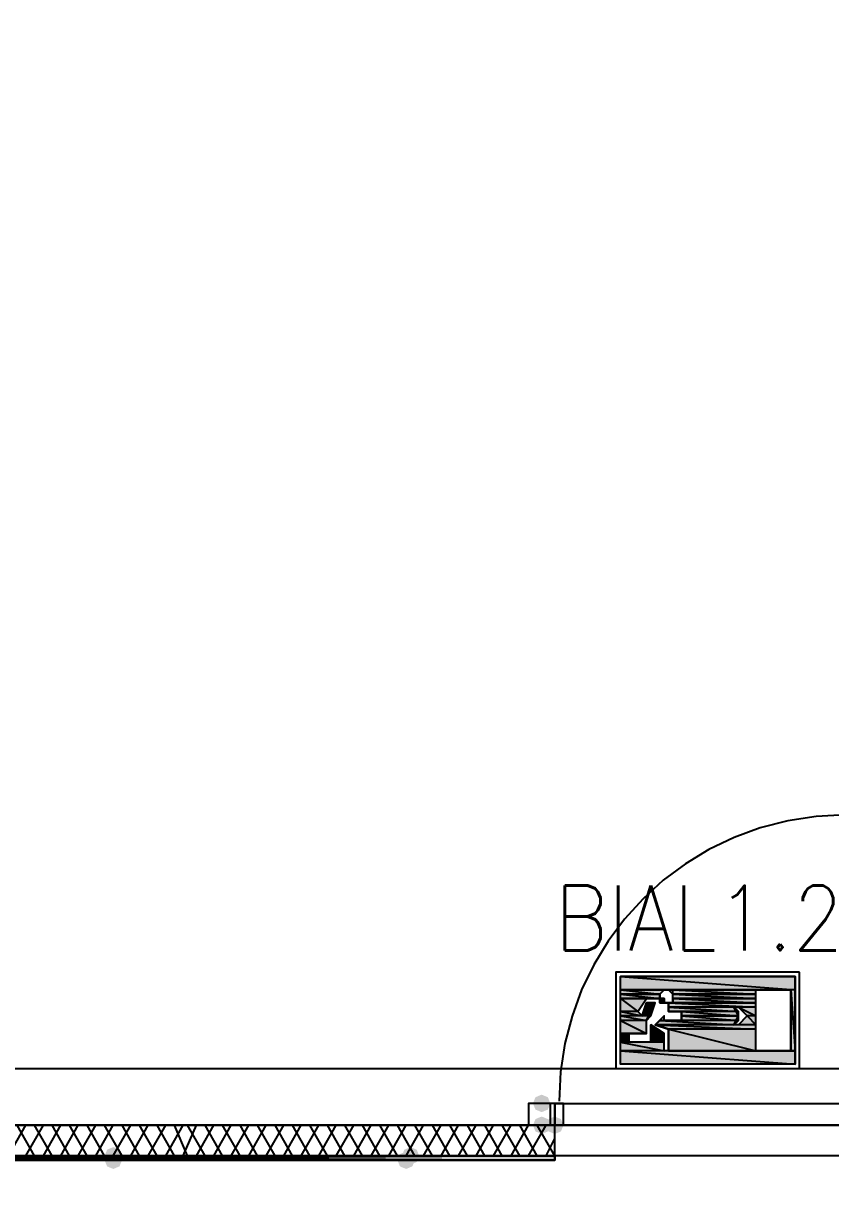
# Model space of a CAD drawing. Header units: millimetres. Extents: x 0 to 420, y 0 to 297.
# Drawn here: x 170.71 to 178.52, y 175.47 to 186.94 of the extents above; entities that cross this region are included whole.
import ezdxf

# ---------------------------------------------------------------- set-up
doc = ezdxf.new("R2010")
doc.units = ezdxf.units.MM
doc.layers.get('0').update_dxf_attribs({"linetype": 'CONTINUOUS'})
doc.styles.get("Standard").update_dxf_attribs({"font": 'STANDARD'})

msp = doc.modelspace()

# ---------------------------------------------------------------- hatches: boundary and pattern name
at = {"true_color": 0x000052}
h = msp.add_hatch(color=0, dxfattribs=at)
h.paths.add_polyline_path([(178.181, 177.715333), (176.487667, 177.715333), (178.181, 177.588333)], flags=0)
h.paths.add_polyline_path([(176.487667, 177.715333), (178.181, 177.588333), (176.487667, 177.588333)], flags=0)
h = msp.add_hatch(color=0, dxfattribs=at)
h.paths.add_polyline_path([(176.487667, 177.588333), (177.8, 177.588333)], flags=0)
h.paths.add_polyline_path([(177.8, 177.588333), (176.487667, 177.588333)], flags=0)
h = msp.add_hatch(color=0, dxfattribs=at)
h.paths.add_polyline_path([(176.487667, 177.588333), (176.953333, 177.588333)], flags=0)
h.paths.add_polyline_path([(176.953333, 177.588333), (176.487667, 177.588333)], flags=0)
h = msp.add_hatch(color=0, dxfattribs=at)
h.paths.add_polyline_path([(176.911, 177.588333), (176.487667, 177.588333), (176.868667, 177.546)], flags=0)
h.paths.add_polyline_path([(176.487667, 177.588333), (176.868667, 177.546), (176.487667, 177.546)], flags=0)
h = msp.add_hatch(color=0, dxfattribs=at)
h.paths.add_polyline_path([(176.487667, 177.546), (176.868667, 177.546)], flags=0)
h.paths.add_polyline_path([(176.868667, 177.546), (176.487667, 177.546)], flags=0)
h = msp.add_hatch(color=0, dxfattribs=at)
h.paths.add_polyline_path([(176.487667, 177.546), (176.868667, 177.546)], flags=0)
h.paths.add_polyline_path([(176.868667, 177.546), (176.487667, 177.546)], flags=0)
h = msp.add_hatch(color=0, dxfattribs=at)
h.paths.add_polyline_path([(176.868667, 177.546), (176.487667, 177.546), (176.868667, 177.503667)], flags=0)
h.paths.add_polyline_path([(176.487667, 177.546), (176.868667, 177.503667), (176.487667, 177.503667)], flags=0)
h = msp.add_hatch(color=0, dxfattribs=at)
h.paths.add_polyline_path([(176.487667, 177.503667), (176.868667, 177.503667)], flags=0)
h.paths.add_polyline_path([(176.868667, 177.503667), (176.487667, 177.503667)], flags=0)
h = msp.add_hatch(color=0, dxfattribs=at)
h.paths.add_polyline_path([(176.741667, 177.503667), (176.487667, 177.503667), (176.657, 177.376667)], flags=0)
h.paths.add_polyline_path([(176.487667, 177.503667), (176.657, 177.376667), (176.487667, 177.376667)], flags=0)
for points in [[(176.868667, 177.546), (176.868667, 177.503667)], [(176.868667, 177.503667), (176.911, 177.503667)], [(176.953333, 177.461333), (176.911, 177.461333)], [(176.953333, 177.461333), (176.995667, 177.461333)], [(176.995667, 177.461333), (176.953333, 177.461333)], [(176.784, 177.249667), (176.826333, 177.207333), (176.784, 177.207333)]]:
    msp.add_hatch(color=0, dxfattribs=at).paths.add_polyline_path(points, flags=0)
h = msp.add_hatch(color=0, dxfattribs=at)
h.paths.add_polyline_path([(176.868667, 177.503667), (176.911, 177.503667)], flags=0)
h.paths.add_polyline_path([(176.911, 177.503667), (176.868667, 177.503667)], flags=0)
h.paths.add_polyline_path([(176.911, 177.503667), (176.868667, 177.503667)], flags=0)
h.paths.add_polyline_path([(176.868667, 177.503667), (176.911, 177.503667)], flags=0)
h.paths.add_polyline_path([(176.911, 177.503667), (176.868667, 177.503667)], flags=0)
h.paths.add_polyline_path([(176.911, 177.503667), (176.868667, 177.503667)], flags=0)
h = msp.add_hatch(color=0, dxfattribs=at)
h.paths.add_polyline_path([(176.911, 177.503667), (176.868667, 177.503667), (176.911, 177.461333)], flags=0)
h.paths.add_polyline_path([(176.868667, 177.503667), (176.911, 177.461333), (176.868667, 177.461333)], flags=0)
h = msp.add_hatch(color=0, dxfattribs=at)
h.paths.add_polyline_path([(176.911, 177.503667), (176.911, 177.461333)], flags=0)
h.paths.add_polyline_path([(176.911, 177.461333), (176.911, 177.503667)], flags=0)
h = msp.add_hatch(color=0, dxfattribs=at)
h.paths.add_polyline_path([(176.953333, 177.588333), (177.8, 177.588333)], flags=0)
h.paths.add_polyline_path([(177.8, 177.588333), (176.953333, 177.588333)], flags=0)
h = msp.add_hatch(color=0, dxfattribs=at)
h.paths.add_polyline_path([(176.953333, 177.588333), (177.8, 177.588333)], flags=0)
h.paths.add_polyline_path([(177.8, 177.588333), (176.953333, 177.588333)], flags=0)
h.paths.add_polyline_path([(177.8, 177.588333), (176.953333, 177.588333)], flags=0)
h.paths.add_polyline_path([(176.953333, 177.588333), (177.8, 177.588333)], flags=0)
h = msp.add_hatch(color=0, dxfattribs=at)
h.paths.add_polyline_path([(177.8, 177.588333), (176.995667, 177.588333), (177.8, 177.546)], flags=0)
h.paths.add_polyline_path([(176.995667, 177.588333), (177.8, 177.546), (176.995667, 177.546)], flags=0)
h = msp.add_hatch(color=0, dxfattribs=at)
h.paths.add_polyline_path([(176.995667, 177.546), (177.8, 177.546)], flags=0)
h.paths.add_polyline_path([(177.8, 177.546), (176.995667, 177.546)], flags=0)
h = msp.add_hatch(color=0, dxfattribs=at)
h.paths.add_polyline_path([(176.995667, 177.546), (177.8, 177.546)], flags=0)
h.paths.add_polyline_path([(177.8, 177.546), (176.995667, 177.546)], flags=0)
h = msp.add_hatch(color=0, dxfattribs=at)
h.paths.add_polyline_path([(176.995667, 177.546), (177.8, 177.546)], flags=0)
h.paths.add_polyline_path([(177.8, 177.546), (176.995667, 177.546)], flags=0)
h = msp.add_hatch(color=0, dxfattribs=at)
h.paths.add_polyline_path([(177.8, 177.546), (176.995667, 177.546), (177.8, 177.503667)], flags=0)
h.paths.add_polyline_path([(176.995667, 177.546), (177.8, 177.503667), (176.995667, 177.503667)], flags=0)
h = msp.add_hatch(color=0, dxfattribs=at)
h.paths.add_polyline_path([(176.995667, 177.503667), (177.8, 177.503667)], flags=0)
h.paths.add_polyline_path([(177.8, 177.503667), (176.995667, 177.503667)], flags=0)
h = msp.add_hatch(color=0, dxfattribs=at)
h.paths.add_polyline_path([(176.995667, 177.503667), (177.8, 177.503667)], flags=0)
h.paths.add_polyline_path([(177.8, 177.503667), (176.995667, 177.503667)], flags=0)
h = msp.add_hatch(color=0, dxfattribs=at)
h.paths.add_polyline_path([(176.995667, 177.503667), (177.8, 177.503667)], flags=0)
h.paths.add_polyline_path([(177.8, 177.503667), (176.995667, 177.503667)], flags=0)
h = msp.add_hatch(color=0, dxfattribs=at)
h.paths.add_polyline_path([(176.995667, 177.503667), (177.8, 177.503667)], flags=0)
h.paths.add_polyline_path([(177.8, 177.503667), (176.995667, 177.503667)], flags=0)
h = msp.add_hatch(color=0, dxfattribs=at)
h.paths.add_polyline_path([(176.995667, 177.503667), (177.8, 177.503667)], flags=0)
h.paths.add_polyline_path([(177.8, 177.503667), (176.995667, 177.503667)], flags=0)
h = msp.add_hatch(color=0, dxfattribs=at)
h.paths.add_polyline_path([(177.8, 177.503667), (176.995667, 177.503667), (177.8, 177.461333)], flags=0)
h.paths.add_polyline_path([(176.995667, 177.503667), (177.8, 177.461333), (176.995667, 177.461333)], flags=0)
h = msp.add_hatch(color=0, dxfattribs=at)
h.paths.add_polyline_path([(176.995667, 177.503667), (176.995667, 177.461333)], flags=0)
h.paths.add_polyline_path([(176.995667, 177.461333), (176.995667, 177.503667)], flags=0)
h = msp.add_hatch(color=0, dxfattribs=at)
h.paths.add_polyline_path([(178.181, 177.588333), (178.138667, 177.588333), (178.181, 176.995667)], flags=0)
h.paths.add_polyline_path([(178.138667, 177.588333), (178.181, 176.995667), (178.138667, 176.995667)], flags=0)
h = msp.add_hatch(color=0, dxfattribs=at)
h.paths.add_polyline_path([(176.657, 177.376667), (176.487667, 177.376667), (176.699333, 177.334333)], flags=0)
h.paths.add_polyline_path([(176.487667, 177.376667), (176.699333, 177.334333), (176.487667, 177.334333)], flags=0)
h = msp.add_hatch(color=0, dxfattribs=at)
h.paths.add_polyline_path([(176.826333, 177.461333), (176.741667, 177.461333), (176.784, 177.334333)], flags=0)
h.paths.add_polyline_path([(176.741667, 177.461333), (176.784, 177.334333), (176.699333, 177.334333)], flags=0)
h = msp.add_hatch(color=0, dxfattribs=at)
h.paths.add_polyline_path([(176.868667, 177.461333), (176.911, 177.461333)], flags=0)
h.paths.add_polyline_path([(176.911, 177.461333), (176.868667, 177.461333)], flags=0)
h = msp.add_hatch(color=0, dxfattribs=at)
h.paths.add_polyline_path([(176.868667, 177.461333), (176.911, 177.461333)], flags=0)
h.paths.add_polyline_path([(176.911, 177.461333), (176.868667, 177.461333)], flags=0)
h = msp.add_hatch(color=0, dxfattribs=at)
h.paths.add_polyline_path([(176.868667, 177.461333), (176.911, 177.461333)], flags=0)
h.paths.add_polyline_path([(176.911, 177.461333), (176.868667, 177.461333)], flags=0)
h.paths.add_polyline_path([(176.911, 177.461333), (176.868667, 177.461333), (177.8, 177.461333)], flags=0)
h.paths.add_polyline_path([(176.868667, 177.461333), (177.8, 177.461333)], flags=0)
h = msp.add_hatch(color=0, dxfattribs=at)
h.paths.add_polyline_path([(177.8, 177.461333), (176.995667, 177.461333)], flags=0)
h.paths.add_polyline_path([(176.995667, 177.461333), (177.8, 177.461333), (176.953333, 177.461333)], flags=0)
h = msp.add_hatch(color=0, dxfattribs=at)
h.paths.add_polyline_path([(176.953333, 177.461333), (177.8, 177.461333)], flags=0)
h.paths.add_polyline_path([(177.8, 177.461333), (176.953333, 177.461333)], flags=0)
h = msp.add_hatch(color=0, dxfattribs=at)
h.paths.add_polyline_path([(177.8, 177.461333), (176.953333, 177.461333), (177.8, 177.419)], flags=0)
h.paths.add_polyline_path([(176.953333, 177.461333), (177.8, 177.419), (176.953333, 177.419)], flags=0)
h = msp.add_hatch(color=0, dxfattribs=at)
h.paths.add_polyline_path([(177.588333, 177.419), (176.953333, 177.419), (177.630667, 177.376667)], flags=0)
h.paths.add_polyline_path([(176.953333, 177.419), (177.630667, 177.376667), (176.953333, 177.376667)], flags=0)
h = msp.add_hatch(color=0, dxfattribs=at)
h.paths.add_polyline_path([(176.995667, 177.461333), (177.8, 177.461333)], flags=0)
h.paths.add_polyline_path([(177.8, 177.461333), (176.995667, 177.461333)], flags=0)
h = msp.add_hatch(color=0, dxfattribs=at)
h.paths.add_polyline_path([(176.995667, 177.461333), (177.8, 177.461333)], flags=0)
h.paths.add_polyline_path([(177.8, 177.461333), (176.995667, 177.461333)], flags=0)
h = msp.add_hatch(color=0, dxfattribs=at)
h.paths.add_polyline_path([(177.630667, 177.376667), (177.080333, 177.376667), (177.630667, 177.334333)], flags=0)
h.paths.add_polyline_path([(177.080333, 177.376667), (177.630667, 177.334333), (177.080333, 177.334333)], flags=0)
h = msp.add_hatch(color=0, dxfattribs=at)
h.paths.add_polyline_path([(177.8, 177.419), (177.630667, 177.419), (177.8, 177.334333)], flags=0)
h.paths.add_polyline_path([(177.630667, 177.419), (177.8, 177.334333), (177.715333, 177.334333)], flags=0)
h = msp.add_hatch(color=0, dxfattribs=at)
h.paths.add_polyline_path([(176.784, 177.334333), (176.487667, 177.334333), (176.741667, 177.292)], flags=0)
h.paths.add_polyline_path([(176.487667, 177.334333), (176.741667, 177.292), (176.487667, 177.292)], flags=0)
h = msp.add_hatch(color=0, dxfattribs=at)
h.paths.add_polyline_path([(176.741667, 177.292), (176.487667, 177.292), (176.741667, 177.165)], flags=0)
h.paths.add_polyline_path([(176.487667, 177.292), (176.741667, 177.165), (176.487667, 177.165)], flags=0)
h = msp.add_hatch(color=0, dxfattribs=at)
h.paths.add_polyline_path([(177.630667, 177.292), (176.868667, 177.292), (177.588333, 177.249667)], flags=0)
h.paths.add_polyline_path([(176.868667, 177.292), (177.588333, 177.249667), (176.826333, 177.249667)], flags=0)
h = msp.add_hatch(color=0, dxfattribs=at)
h.paths.add_polyline_path([(177.8, 177.249667), (176.826333, 177.249667), (177.8, 177.207333)], flags=0)
h.paths.add_polyline_path([(176.826333, 177.249667), (177.8, 177.207333), (176.953333, 177.207333)], flags=0)
h = msp.add_hatch(color=0, dxfattribs=at)
h.paths.add_polyline_path([(177.080333, 177.334333), (177.122667, 177.334333)], flags=0)
h.paths.add_polyline_path([(177.122667, 177.334333), (177.080333, 177.334333)], flags=0)
h = msp.add_hatch(color=0, dxfattribs=at)
h.paths.add_polyline_path([(177.630667, 177.334333), (177.080333, 177.334333), (177.630667, 177.292)], flags=0)
h.paths.add_polyline_path([(177.080333, 177.334333), (177.630667, 177.292), (177.080333, 177.292)], flags=0)
h = msp.add_hatch(color=0, dxfattribs=at)
h.paths.add_polyline_path([(177.8, 177.334333), (177.715333, 177.334333), (177.8, 177.249667)], flags=0)
h.paths.add_polyline_path([(177.715333, 177.334333), (177.8, 177.249667), (177.630667, 177.249667)], flags=0)
h = msp.add_hatch(color=0, dxfattribs=at)
h.paths.add_polyline_path([(176.572333, 177.165), (176.487667, 177.165), (176.572333, 177.080333)], flags=0)
h.paths.add_polyline_path([(176.487667, 177.165), (176.572333, 177.080333), (176.487667, 177.080333)], flags=0)
h = msp.add_hatch(color=0, dxfattribs=at)
h.paths.add_polyline_path([(176.826333, 177.207333), (176.784, 177.207333), (176.911, 177.165)], flags=0)
h.paths.add_polyline_path([(176.784, 177.207333), (176.911, 177.165), (176.784, 177.165)], flags=0)
h = msp.add_hatch(color=0, dxfattribs=at)
h.paths.add_polyline_path([(176.911, 177.165), (176.784, 177.165), (176.911, 177.080333)], flags=0)
h.paths.add_polyline_path([(176.784, 177.165), (176.911, 177.080333), (176.784, 177.080333)], flags=0)
h = msp.add_hatch(color=0, dxfattribs=at)
h.paths.add_polyline_path([(177.8, 177.207333), (176.953333, 177.207333), (177.8, 176.995667)], flags=0)
h.paths.add_polyline_path([(176.953333, 177.207333), (177.8, 176.995667), (176.953333, 176.995667)], flags=0)
h = msp.add_hatch(color=0, dxfattribs=at)
h.paths.add_polyline_path([(176.911, 177.080333), (176.487667, 177.080333), (176.911, 176.995667)], flags=0)
h.paths.add_polyline_path([(176.487667, 177.080333), (176.911, 176.995667), (176.487667, 176.995667)], flags=0)
h = msp.add_hatch(color=0, dxfattribs=at)
h.paths.add_polyline_path([(178.181, 176.995667), (176.487667, 176.995667), (178.181, 176.868667)], flags=0)
h.paths.add_polyline_path([(176.487667, 176.995667), (178.181, 176.868667), (176.487667, 176.868667)], flags=0)
h = msp.add_hatch(color=0, dxfattribs=at)
h.paths.add_polyline_path([(176.953333, 176.995667), (178.181, 176.995667)], flags=0)
h.paths.add_polyline_path([(178.181, 176.995667), (176.953333, 176.995667)], flags=0)
at = {"true_color": 0x000007}
for points in [[(175.810333, 176.487667), (175.785462, 176.427871), (175.725667, 176.403), (175.665871, 176.427871), (175.641, 176.487667), (175.665871, 176.547462), (175.725667, 176.572333), (175.785462, 176.547463)], [(175.810333, 176.276), (175.785462, 176.216204), (175.725667, 176.191333), (175.665871, 176.216204), (175.641, 176.276), (175.665871, 176.335796), (175.725667, 176.360667), (175.785462, 176.335796)], [(175.937333, 176.276), (175.912463, 176.216204), (175.852667, 176.191333), (175.792871, 176.216204), (175.768, 176.276), (175.792871, 176.335796), (175.852667, 176.360667), (175.912462, 176.335796)]]:
    msp.add_hatch(color=0, dxfattribs=at).paths.add_polyline_path(points, flags=0)
at = {"true_color": 0x0000fe}
for points in [[(171.661667, 175.979667), (171.636796, 175.919871), (171.577, 175.895), (171.517204, 175.919871), (171.492333, 175.979667), (171.517204, 176.039462), (171.577, 176.064333), (171.636796, 176.039463)], [(171.661667, 175.937333), (171.636796, 175.877537), (171.577, 175.852667), (171.517204, 175.877537), (171.492333, 175.937333), (171.517204, 175.997129), (171.577, 176.022), (171.636796, 175.997129)], [(174.498, 175.937333), (174.473129, 175.877537), (174.413333, 175.852667), (174.353537, 175.877537), (174.328667, 175.937333), (174.353537, 175.997129), (174.413333, 176.022), (174.473129, 175.997129)], [(174.540333, 175.979667), (174.515463, 175.919871), (174.455667, 175.895), (174.395871, 175.919871), (174.371, 175.979667), (174.395871, 176.039462), (174.455667, 176.064333), (174.515462, 176.039463)]]:
    msp.add_hatch(color=0, dxfattribs=at).paths.add_polyline_path(points, flags=0)
at = {"true_color": 0x000007}
h = msp.add_hatch(color=0, dxfattribs=at)
h.paths.add_polyline_path([(175.852667, 175.979667), (168.740667, 175.979667), (175.852667, 175.937333)], flags=0)
h.paths.add_polyline_path([(168.740667, 175.979667), (175.852667, 175.937333), (168.740667, 175.937333)], flags=0)

# ---------------------------------------------------------------- linework, layer by layer
at = {"color": 0, "true_color": 0x000007}
for points in [[(168.740667, 187.409667), (168.740667, 176.276), (185.843333, 176.276), (185.843333, 187.409667)], [(175.598667, 176.276), (175.810333, 176.276), (175.810333, 176.487667), (175.598667, 176.487667), (175.598667, 176.276), (175.852667, 176.276), (175.852667, 176.487667), (175.598667, 176.487667)], [(175.937333, 176.276), (175.937333, 176.360667), (175.937333, 176.487667), (175.852667, 176.487667), (175.852667, 176.276)], [(175.852667, 175.979667), (168.740667, 175.979667), (175.852667, 175.937333)], [(168.740667, 175.979667), (175.852667, 175.937333), (168.740667, 175.937333)], [(175.852667, 175.979667), (175.852667, 175.937333), (168.740667, 175.937333), (168.740667, 175.979667), (175.852667, 175.979667), (168.740667, 175.979667), (168.740667, 175.937333), (175.852667, 175.937333)]]:
    msp.add_lwpolyline(points, close=True, dxfattribs=at)
for points in [[(178.667833, 179.281667), (178.384327, 179.267351), (178.109011, 179.225333), (177.843278, 179.157006), (177.588521, 179.063764), (177.346136, 178.947001), (177.117516, 178.80811), (176.904054, 178.648486), (176.707144, 178.469523), (176.52818, 178.272613), (176.368556, 178.059151), (176.229666, 177.83053), (176.112903, 177.588145), (176.019661, 177.333389), (175.951334, 177.067656), (175.909316, 176.792339), (175.895, 176.508833)], [(175.852667, 176.403), (175.852667, 176.487667), (177.292, 176.487667)], [(177.292, 176.487667), (178.773667, 176.487667), (178.773667, 176.403)], [(177.292, 176.276), (175.852667, 176.276), (175.852667, 176.403)], [(178.773667, 176.403), (178.773667, 176.276), (177.292, 176.276)], [(175.852667, 176.276), (168.740667, 176.276)], [(170.561, 175.979667), (170.730333, 176.276)], [(170.815, 175.979667), (170.645667, 176.276)], [(170.730333, 175.979667), (170.899667, 176.276)], [(170.984333, 175.979667), (170.815, 176.276)], [(170.899667, 175.979667), (171.069, 176.276)], [(171.153667, 175.979667), (170.984333, 176.276)], [(171.069, 175.979667), (171.238333, 176.276)], [(171.323, 175.979667), (171.153667, 176.276)], [(171.238333, 175.979667), (171.407667, 176.276)], [(171.492333, 175.979667), (171.323, 176.276)], [(171.407667, 175.979667), (171.577, 176.276)], [(171.661667, 175.979667), (171.492333, 176.276)], [(171.577, 175.979667), (171.746333, 176.276)], [(171.831, 175.979667), (171.661667, 176.276)], [(171.746333, 175.979667), (171.915667, 176.276)], [(172.000333, 175.979667), (171.831, 176.276)], [(171.915667, 175.979667), (172.085, 176.276)], [(172.169667, 175.979667), (172.000333, 176.276)], [(172.085, 175.979667), (172.254333, 176.276)], [(172.296667, 175.979667), (172.169667, 176.276)], [(172.254333, 175.979667), (172.381333, 176.276)], [(172.466, 175.979667), (172.296667, 176.276)], [(172.381333, 175.979667), (172.550667, 176.276)], [(172.635333, 175.979667), (172.466, 176.276)], [(172.550667, 175.979667), (172.72, 176.276)], [(172.804667, 175.979667), (172.635333, 176.276)], [(172.72, 175.979667), (172.889333, 176.276)], [(172.974, 175.979667), (172.804667, 176.276)], [(172.889333, 175.979667), (173.058667, 176.276)], [(173.143333, 175.979667), (172.974, 176.276)], [(173.058667, 175.979667), (173.228, 176.276)], [(173.312667, 175.979667), (173.143333, 176.276)], [(173.228, 175.979667), (173.397333, 176.276)], [(173.482, 175.979667), (173.312667, 176.276)], [(173.397333, 175.979667), (173.566667, 176.276)], [(173.651333, 175.979667), (173.482, 176.276)], [(173.566667, 175.979667), (173.736, 176.276)], [(173.820667, 175.979667), (173.651333, 176.276)], [(173.736, 175.979667), (173.905333, 176.276)], [(173.99, 175.979667), (173.820667, 176.276)], [(173.905333, 175.979667), (174.074667, 176.276)], [(174.159333, 175.979667), (173.99, 176.276)], [(174.074667, 175.979667), (174.244, 176.276)], [(174.328667, 175.979667), (174.159333, 176.276)], [(174.244, 175.979667), (174.413333, 176.276)], [(174.498, 175.979667), (174.328667, 176.276)], [(174.413333, 175.979667), (174.582667, 176.276)], [(174.667333, 175.979667), (174.498, 176.276)], [(174.582667, 175.979667), (174.752, 176.276)], [(174.836667, 175.979667), (174.667333, 176.276)], [(174.752, 175.979667), (174.921333, 176.276)], [(175.006, 175.979667), (174.836667, 176.276)], [(174.921333, 175.979667), (175.090667, 176.276)], [(175.175333, 175.979667), (175.006, 176.276)], [(175.090667, 175.979667), (175.26, 176.276)], [(175.344667, 175.979667), (175.175333, 176.276)], [(175.26, 175.979667), (175.429333, 176.276)], [(175.514, 175.979667), (175.344667, 176.276)], [(175.429333, 175.979667), (175.598667, 176.276)], [(175.683333, 175.979667), (175.514, 176.276)], [(175.598667, 175.979667), (175.768, 176.276)], [(175.852667, 175.979667), (175.683333, 176.276)], [(175.852667, 175.979667), (175.852667, 176.276)], [(175.852667, 175.979667), (175.852667, 176.276)], [(175.768, 175.979667), (175.852667, 176.149)], [(175.852667, 175.979667), (168.740667, 175.979667), (175.852667, 175.979667), (168.740667, 175.937333)], [(168.740667, 175.979667), (175.852667, 175.979667)]]:
    msp.add_lwpolyline(points, dxfattribs=at)
at = {"color": 0, "true_color": 0x00005c}
msp.add_lwpolyline([(178.223333, 177.757667), (176.445333, 177.757667), (176.445333, 176.826333), (178.223333, 176.826333)], close=True, dxfattribs=at)
at = {"color": 0, "true_color": 0x000052}
for points in [[(178.181, 177.715333), (176.487667, 177.715333), (178.181, 177.588333)], [(176.487667, 177.715333), (178.181, 177.588333), (176.487667, 177.588333)], [(176.487667, 177.715333), (178.181, 177.715333), (178.181, 176.868667), (176.487667, 176.868667)], [(176.487667, 177.588333), (177.8, 177.588333)], [(177.8, 177.588333), (176.487667, 177.588333)], [(176.487667, 177.588333), (176.953333, 177.588333)], [(176.953333, 177.588333), (176.487667, 177.588333)], [(176.487667, 177.588333), (176.911, 177.588333)], [(176.911, 177.588333), (176.487667, 177.588333)], [(176.911, 177.588333), (176.487667, 177.588333)], [(176.487667, 177.588333), (176.911, 177.588333)], [(176.911, 177.588333), (176.487667, 177.588333)], [(176.911, 177.588333), (176.487667, 177.588333), (176.953333, 177.588333)], [(176.487667, 177.588333), (176.911, 177.588333)], [(176.911, 177.588333), (176.487667, 177.588333)], [(176.487667, 177.588333), (176.911, 177.588333)], [(176.911, 177.588333), (176.487667, 177.588333)], [(176.911, 177.588333), (176.487667, 177.588333), (176.868667, 177.546)], [(176.487667, 177.588333), (176.868667, 177.546), (176.487667, 177.546)], [(176.487667, 177.546), (176.868667, 177.546)], [(176.868667, 177.546), (176.487667, 177.546)], [(176.487667, 177.546), (176.868667, 177.546)], [(176.868667, 177.546), (176.487667, 177.546)], [(176.868667, 177.546), (176.487667, 177.546)], [(176.487667, 177.546), (176.868667, 177.546)], [(176.868667, 177.546), (176.487667, 177.546)], [(176.868667, 177.546), (176.487667, 177.546)], [(176.487667, 177.546), (176.868667, 177.546)], [(176.868667, 177.546), (176.487667, 177.546)], [(176.868667, 177.546), (176.487667, 177.546), (176.868667, 177.503667)], [(176.487667, 177.546), (176.868667, 177.503667), (176.487667, 177.503667)], [(176.487667, 177.503667), (176.868667, 177.503667)], [(176.868667, 177.503667), (176.487667, 177.503667)], [(176.741667, 177.503667), (176.487667, 177.503667), (176.657, 177.376667)], [(176.487667, 177.503667), (176.657, 177.376667), (176.487667, 177.376667)], [(176.572333, 177.165), (176.741667, 177.165), (176.741667, 177.292), (176.826333, 177.461333), (176.741667, 177.461333), (176.699333, 177.334333), (176.657, 177.376667), (176.741667, 177.503667), (176.868667, 177.503667), (176.868667, 177.461333), (176.911, 177.461333), (176.953333, 177.461333), (176.953333, 177.376667), (177.080333, 177.376667), (177.080333, 177.292), (176.911, 177.292), (176.911, 177.334333), (176.826333, 177.249667), (176.953333, 177.207333), (176.953333, 176.995667), (176.911, 176.995667), (176.911, 177.165), (176.784, 177.249667), (176.784, 177.080333), (176.572333, 177.080333)], [(176.868667, 177.546), (176.868667, 177.503667)], [(176.868667, 177.503667), (176.868667, 177.546)], [(176.868667, 177.503667), (176.911, 177.503667)], [(176.868667, 177.503667), (176.911, 177.503667)], [(176.911, 177.503667), (176.868667, 177.503667)], [(176.911, 177.503667), (176.868667, 177.503667)], [(176.868667, 177.503667), (176.911, 177.503667)], [(176.911, 177.503667), (176.868667, 177.503667)], [(176.911, 177.503667), (176.868667, 177.503667)], [(176.911, 177.503667), (176.868667, 177.503667), (176.911, 177.461333)], [(176.868667, 177.503667), (176.911, 177.461333), (176.868667, 177.461333)], [(176.911, 177.503667), (176.911, 177.461333)], [(176.911, 177.461333), (176.911, 177.503667)], [(176.953333, 177.588333), (177.8, 177.588333)], [(177.8, 177.588333), (176.953333, 177.588333)], [(176.953333, 177.588333), (177.8, 177.588333)], [(177.8, 177.588333), (176.953333, 177.588333)], [(177.8, 177.588333), (176.953333, 177.588333)], [(176.953333, 177.588333), (177.8, 177.588333)], [(176.995667, 177.588333), (176.953333, 177.588333), (176.995667, 177.546)], [(176.953333, 177.588333), (176.995667, 177.546)], [(176.995667, 177.588333), (176.953333, 177.588333)], [(176.995667, 177.588333), (176.953333, 177.588333)], [(177.8, 177.588333), (176.995667, 177.588333), (177.8, 177.546)], [(176.995667, 177.588333), (177.8, 177.546), (176.995667, 177.546)], [(176.995667, 177.546), (177.8, 177.546)], [(177.8, 177.546), (176.995667, 177.546)], [(176.995667, 177.546), (177.8, 177.546)], [(177.8, 177.546), (176.995667, 177.546)], [(176.995667, 177.546), (177.8, 177.546)], [(177.8, 177.546), (176.995667, 177.546)], [(177.8, 177.546), (176.995667, 177.546), (177.8, 177.503667)], [(176.995667, 177.546), (177.8, 177.503667), (176.995667, 177.503667)], [(176.995667, 177.503667), (177.8, 177.503667)], [(177.8, 177.503667), (176.995667, 177.503667)], [(176.995667, 177.503667), (177.8, 177.503667)], [(177.8, 177.503667), (176.995667, 177.503667)], [(176.995667, 177.503667), (177.8, 177.503667)], [(177.8, 177.503667), (176.995667, 177.503667)], [(176.995667, 177.503667), (177.8, 177.503667)], [(177.8, 177.503667), (176.995667, 177.503667)], [(176.995667, 177.503667), (177.8, 177.503667)], [(177.8, 177.503667), (176.995667, 177.503667)], [(177.8, 177.503667), (176.995667, 177.503667), (177.8, 177.461333)], [(176.995667, 177.503667), (177.8, 177.461333), (176.995667, 177.461333)], [(176.995667, 177.503667), (176.995667, 177.461333)], [(176.995667, 177.461333), (176.995667, 177.503667)], [(176.995667, 177.461333), (176.995667, 177.503667)], [(177.8, 177.588333), (178.138667, 177.588333), (178.138667, 176.995667), (177.8, 176.995667)], [(178.181, 177.588333), (178.138667, 177.588333), (178.181, 176.995667)], [(178.138667, 177.588333), (178.181, 176.995667), (178.138667, 176.995667)], [(176.657, 177.376667), (176.487667, 177.376667), (176.699333, 177.334333)], [(176.487667, 177.376667), (176.699333, 177.334333), (176.487667, 177.334333)], [(176.741667, 177.461333), (176.784, 177.334333), (176.699333, 177.334333)], [(176.826333, 177.461333), (176.741667, 177.461333), (176.784, 177.334333)], [(176.868667, 177.461333), (176.911, 177.461333)], [(176.911, 177.461333), (176.868667, 177.461333)], [(176.868667, 177.461333), (176.911, 177.461333)], [(176.911, 177.461333), (176.868667, 177.461333)], [(176.868667, 177.461333), (176.911, 177.461333)], [(176.911, 177.461333), (176.868667, 177.461333)], [(176.868667, 177.461333), (176.911, 177.461333)], [(176.911, 177.461333), (176.868667, 177.461333)], [(176.911, 177.461333), (176.868667, 177.461333), (177.8, 177.461333)], [(176.868667, 177.461333), (177.8, 177.461333)], [(176.953333, 177.461333), (176.911, 177.461333)], [(176.953333, 177.461333), (176.911, 177.461333)], [(176.953333, 177.461333), (176.995667, 177.461333)], [(176.995667, 177.461333), (176.953333, 177.461333)], [(176.995667, 177.461333), (177.8, 177.461333), (176.953333, 177.461333)], [(176.953333, 177.461333), (177.8, 177.461333)], [(177.8, 177.461333), (176.953333, 177.461333)], [(177.8, 177.461333), (176.953333, 177.461333), (177.8, 177.419)], [(176.953333, 177.461333), (177.8, 177.419), (176.953333, 177.419)], [(177.588333, 177.419), (176.953333, 177.419), (177.630667, 177.376667)], [(176.953333, 177.419), (177.630667, 177.376667), (176.953333, 177.376667)], [(176.995667, 177.461333), (177.8, 177.461333)], [(177.8, 177.461333), (176.995667, 177.461333)], [(176.995667, 177.461333), (177.8, 177.461333)], [(177.8, 177.461333), (176.995667, 177.461333)], [(177.8, 177.461333), (176.995667, 177.461333)], [(177.630667, 177.376667), (177.080333, 177.376667), (177.630667, 177.334333)], [(177.080333, 177.376667), (177.630667, 177.334333), (177.080333, 177.334333)], [(177.630667, 177.334333), (177.588333, 177.419), (177.630667, 177.419), (177.715333, 177.334333), (177.630667, 177.249667), (177.588333, 177.249667), (177.630667, 177.334333), (177.122667, 177.334333)], [(177.8, 177.419), (177.630667, 177.419), (177.8, 177.334333)], [(177.630667, 177.419), (177.8, 177.334333), (177.715333, 177.334333)], [(176.784, 177.334333), (176.487667, 177.334333), (176.741667, 177.292)], [(176.487667, 177.334333), (176.741667, 177.292), (176.487667, 177.292)], [(176.741667, 177.292), (176.487667, 177.292), (176.741667, 177.165)], [(176.487667, 177.292), (176.741667, 177.165), (176.487667, 177.165)], [(176.784, 177.249667), (176.826333, 177.207333), (176.784, 177.207333)], [(176.868667, 177.292), (177.588333, 177.249667), (176.826333, 177.249667)], [(177.8, 177.249667), (176.826333, 177.249667), (177.8, 177.207333)], [(176.826333, 177.249667), (177.8, 177.207333), (176.953333, 177.207333)], [(177.630667, 177.292), (176.868667, 177.292), (177.588333, 177.249667)], [(177.080333, 177.334333), (177.122667, 177.334333)], [(177.122667, 177.334333), (177.080333, 177.334333)], [(177.630667, 177.334333), (177.080333, 177.334333), (177.630667, 177.292)], [(177.080333, 177.334333), (177.630667, 177.292), (177.080333, 177.292)], [(177.715333, 177.334333), (177.8, 177.249667), (177.630667, 177.249667)], [(177.8, 177.334333), (177.715333, 177.334333), (177.8, 177.249667)], [(176.572333, 177.165), (176.487667, 177.165), (176.572333, 177.080333)], [(176.487667, 177.165), (176.572333, 177.080333), (176.487667, 177.080333)], [(176.826333, 177.207333), (176.784, 177.207333), (176.911, 177.165)], [(176.784, 177.207333), (176.911, 177.165), (176.784, 177.165)], [(176.911, 177.165), (176.784, 177.165), (176.911, 177.080333)], [(176.784, 177.165), (176.911, 177.080333), (176.784, 177.080333)], [(177.8, 177.207333), (176.953333, 177.207333), (177.8, 176.995667)], [(176.953333, 177.207333), (177.8, 176.995667), (176.953333, 176.995667)], [(176.911, 177.080333), (176.487667, 177.080333), (176.911, 176.995667)], [(176.487667, 177.080333), (176.911, 176.995667), (176.487667, 176.995667)], [(178.181, 176.995667), (176.487667, 176.995667), (178.181, 176.868667)], [(176.487667, 176.995667), (178.181, 176.868667), (176.487667, 176.868667)], [(176.953333, 176.995667), (178.181, 176.995667)], [(178.181, 176.995667), (176.953333, 176.995667)]]:
    msp.add_lwpolyline(points, close=True, dxfattribs=at)
at = {"color": 0, "true_color": 0x000005}
for points in [[(160.909, 176.826333), (176.572333, 176.826333)], [(178.223333, 176.826333), (193.886667, 176.826333)]]:
    msp.add_lwpolyline(points, dxfattribs=at)
at = {"color": 0, "true_color": 0x0000ab}
msp.add_lwpolyline([(185.843333, 169.291), (185.843333, 175.979667), (168.740667, 175.979667), (168.740667, 169.291)], close=True, dxfattribs=at)

# ---------------------------------------------------------------- texts
at = {"color": 0, "true_color": 0x00005c, "insert": (175.85266, 178.597164), "char_height": 0.627829, "width": 3.20890379, "attachment_point": 1}
msp.add_mtext('BIAL1.29', dxfattribs=at)

doc.saveas('drawing.dxf')
